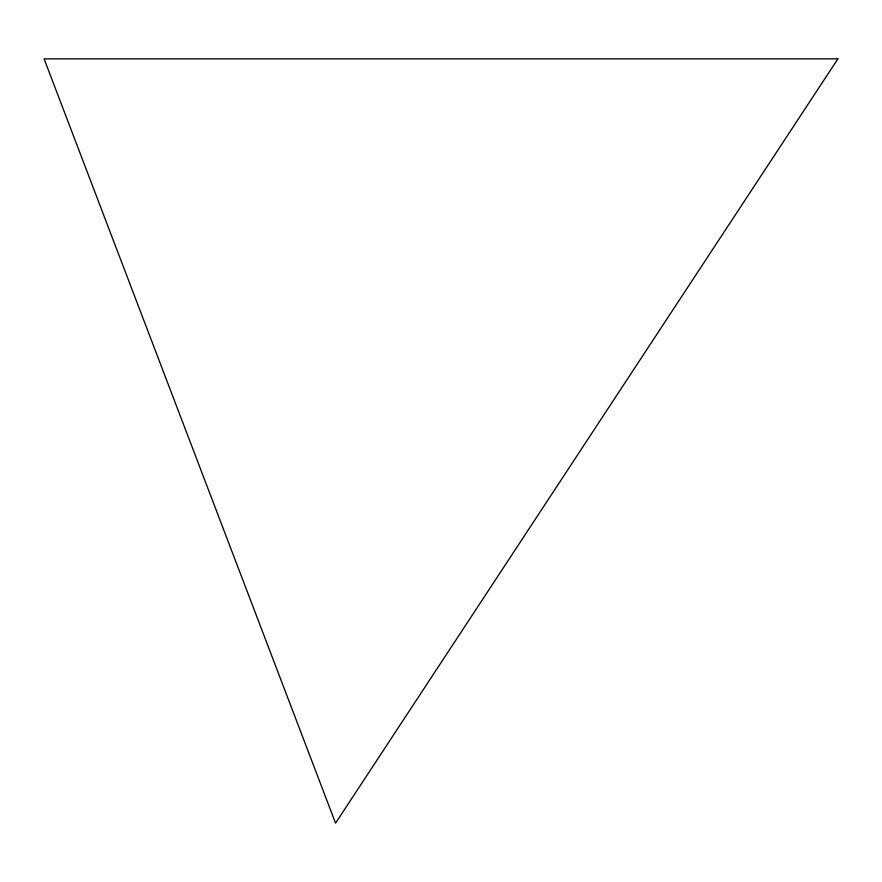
<?xml version="1.0" encoding="UTF-8"?>
<svg xmlns="http://www.w3.org/2000/svg" width="882" height="882" viewBox="0 0 882 882"><rect width="100%" height="100%" fill="white"/><g stroke="black" fill="none" stroke-linecap="round" stroke-linejoin="round"><path stroke-width="1.32" d="M837.9 58.851L335.557 823.149L44.1 58.851L837.9 58.851"/></g></svg>
